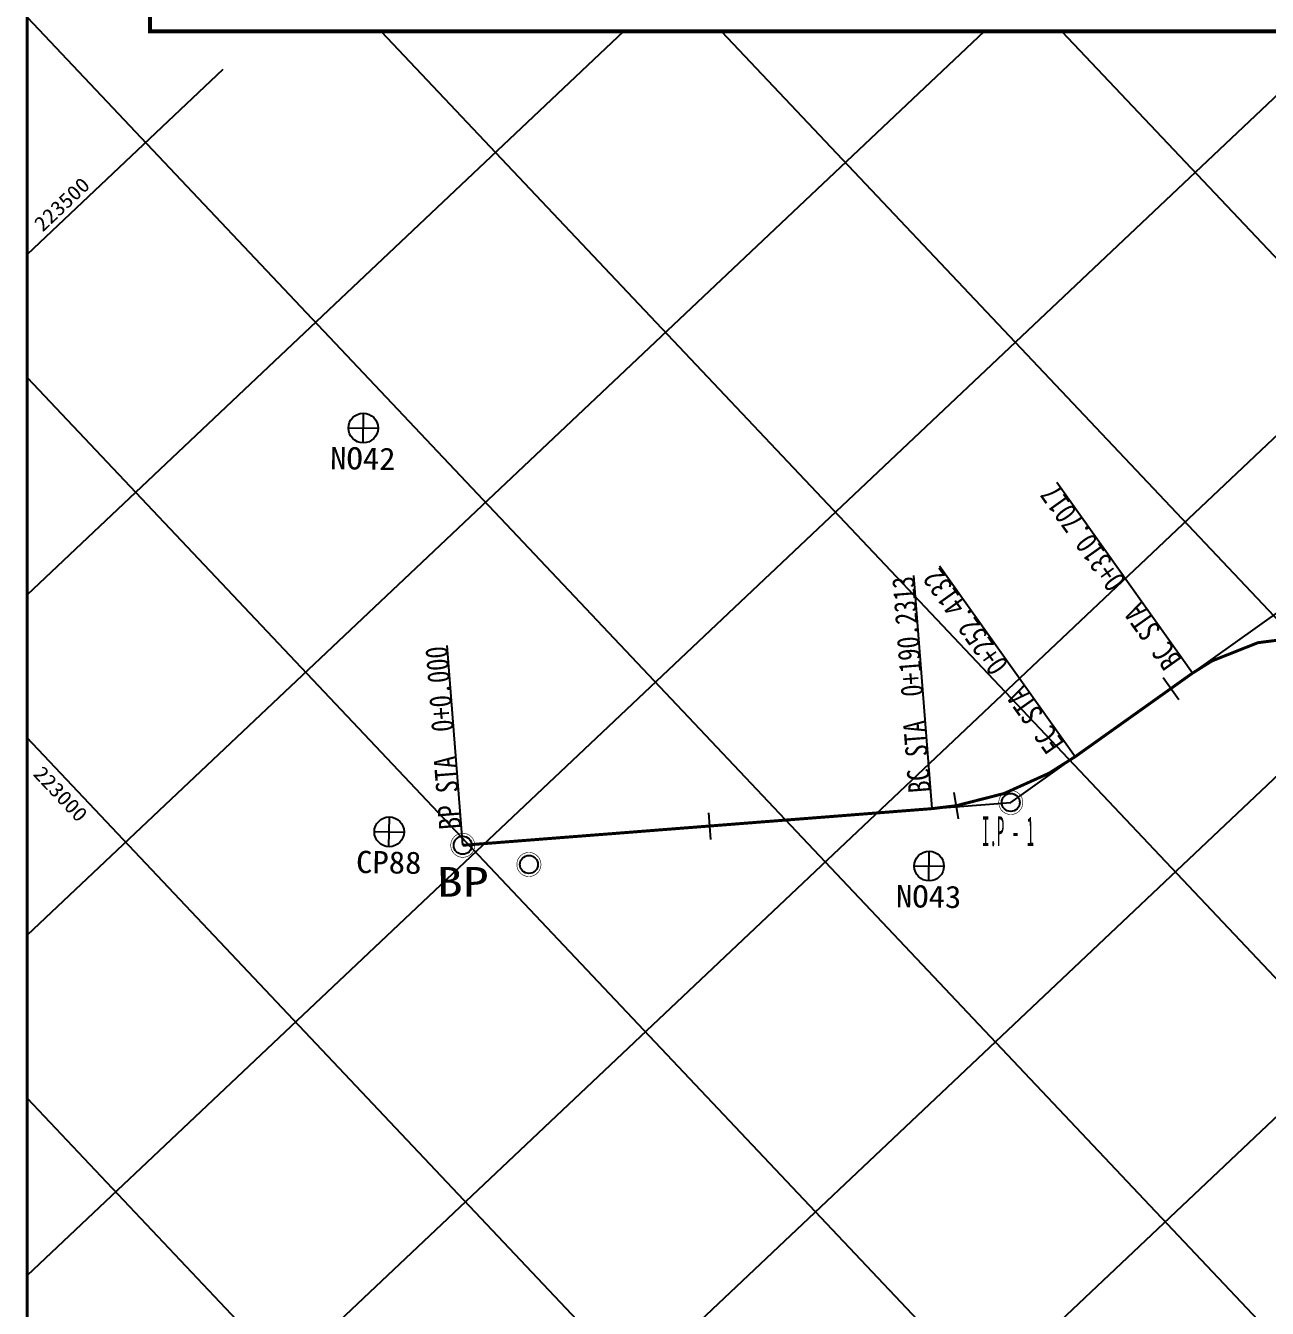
# Model space of a CAD drawing. Extents: x 222982 to 225286, y 223892 to 225222.
# Drawn here: x 222982 to 223484, y 224385 to 224904 of the extents above; entities that cross this region are included whole.
import ezdxf
from ezdxf.enums import TextEntityAlignment as Align

# ---------------------------------------------------------------- set-up
doc = ezdxf.new("R2010")
doc.units = 0
doc.header["$MEASUREMENT"] = 0
doc.layers.get('0').update_dxf_attribs({"linetype": 'CONTINUOUS'})
for name, color, linetype in [('CA-ALGN-CNTL', 2, 'CONTINUOUS'), ('CA-ALGN-IPLN', 1, 'CONTINUOUS'), ('CA-ALGN-IPSM', 2, 'CONTINUOUS'), ('CA-ALGN-STSM', 2, 'CONTINUOUS'), ('CA-ALGN-SUBL', 1, 'CONTINUOUS'), ('CA-ALGN-SUBT', 2, 'CONTINUOUS'), ('CA-ALGN-TEXT', 3, 'CONTINUOUS'), ('CV-GRID-BORD', 4, 'CONTINUOUS'), ('CV-GRID-LINE', 1, 'CONTINUOUS'), ('CV-GRID-TEXT', 4, 'CONTINUOUS'), ('CZ-LIN1', 7, 'CONTINUOUS'), ('CZ-SYMB', 2, 'CONTINUOUS')]:
    doc.layers.add(name, color=color, linetype=linetype)
doc.styles.add('GHS', font='DotumChe.ttf')
doc.styles.add('GTXT', font='DotumChe.ttf')

# ---------------------------------------------------------------- blocks, each defined once
blk = doc.blocks.new('CASTAMS')
blk.add_line((0, -1.5), (0, 1.5))
at = {"style": 'GTXT', "flags": 1}
for tag, p in [('STA_DST', (0, -3.62)), ('XSEC_DAT', (0, -6.85))]:
    blk.add_attdef(tag, text='', height=2.5, dxfattribs=at).set_placement(p, align=Align.MIDDLE)
blk = doc.blocks.new('CAIPMRK')
at = {"const_width": 0.1}
blk.add_lwpolyline([(-2, 0, -1), (2, 0, -1)], format="xyb", close=True, dxfattribs=at)
blk.add_circle((0, 0), 1.5)

msp = doc.modelspace()

# ---------------------------------------------------------------- linework, layer by layer
at = {"layer": 'CA-ALGN-CNTL', "const_width": 1.2}
msp.add_lwpolyline([(223158.58, 224572.25), (223178.52, 224573.81), (223198.46, 224575.37), (223218.4, 224576.92), (223238.34, 224578.48), (223258.28, 224580.04), (223278.21, 224581.6), (223298.15, 224583.15), (223318.09, 224584.71), (223338.03, 224586.27), (223348.23, 224587.07), (223357.93, 224588.24), (223377.28, 224593.18), (223395.49, 224601.39), (223405.97, 224608.03), (223412.15, 224612.43), (223428.44, 224624.03), (223444.74, 224635.63), (223453.45, 224641.84), (223461.33, 224646.78), (223479.87, 224654.13), (223499.66, 224656.67)], dxfattribs=at)
at = {"layer": 'CA-ALGN-IPLN'}
msp.add_lwpolyline([(223158.58, 224572.25), (223380.01, 224589.55), (223498.45, 224673.87), (223679.99, 224552.34), (223790.67, 224669.06), (223830.04, 224834.91), (223984.23, 224934.89), (224001.37, 224954.2)], dxfattribs=at)
at = {"layer": 'CA-ALGN-SUBL', "linetype": 'Continuous'}
for p, q in [((223453.45, 224641.84), (223398.65, 224718.82)), ((223348.23, 224587.07), (223340.87, 224681.28)), ((223405.97, 224608.03), (223351.16, 224685.02)), ((223158.58, 224572.25), (223152.27, 224653))]:
    msp.add_line(p, q, dxfattribs=at)
at = {"layer": 'CV-GRID-BORD', "const_width": 1.2}
msp.add_lwpolyline([(222982.56, 224270.32), (224562.7, 224270.32), (224562.7, 225221.17), (222982.56, 225221.17)], close=True, dxfattribs=at)
at = {"layer": 'CV-GRID-LINE', "linetype": 'Continuous'}
for p, q in [((223853.59, 225221.17), (222982.56, 224398.4)), ((223999.22, 225221.17), (222992.6, 224270.32)), ((224144.84, 225221.17), (223138.22, 224270.32)), ((224290.47, 225221.17), (223283.85, 224270.32)), ((222982.56, 224906.94), (223583.92, 224270.32)), ((223369.2, 224901.18), (222982.56, 224535.96)), ((223223.58, 224901.18), (222982.56, 224673.52)), ((223125.56, 224901.18), (223721.48, 224270.32)), ((223263.12, 224901.18), (223859.04, 224270.32)), ((223400.68, 224901.18), (223996.6, 224270.32)), ((223061.68, 224885.82), (222982.56, 224811.08)), ((222982.56, 224761.31), (223446.36, 224270.32)), ((222982.26, 224616), (223308.8, 224270.32)), ((222982.56, 224470.06), (223171.24, 224270.32))]:
    msp.add_line(p, q, dxfattribs=at)
at = {"layer": 'CZ-LIN1', "const_width": 1.61}
msp.add_lwpolyline([(223032.26, 224901.18), (223490.58, 224901.18), (223490.58, 225153.39), (223032.26, 225153.39)], close=True, dxfattribs=at)
at = {"layer": 'CZ-SYMB', "linetype": 'Continuous'}
for p, q in [((223118.29, 224734.9), (223118.46, 224746.9)), ((223112.38, 224740.98), (223124.37, 224740.81)), ((223128.77, 224571.69), (223128.93, 224583.69)), ((223122.85, 224577.77), (223134.85, 224577.6)), ((223346.91, 224557.85), (223347.08, 224569.85)), ((223341, 224563.93), (223353, 224563.76))]:
    msp.add_line(p, q, dxfattribs=at)
for centre in [(223118.38, 224740.9), (223128.85, 224577.69), (223347, 224563.85)]:
    msp.add_circle(centre, 6, dxfattribs=at)

# ---------------------------------------------------------------- block references
at = {"layer": 'CA-ALGN-IPSM', "xscale": 2.429996597988065, "yscale": 2.429996597988065, "zscale": 2.429996598006666}
for p in [(223380.01, 224589.55), (223158.58, 224572.25), (223185.3, 224564.49)]:
    msp.add_blockref('CAIPMRK', p, dxfattribs=at)
at = {"layer": 'CA-ALGN-STSM', "yscale": 3.599994960008189, "zscale": 3.599994960009875}
for p, xscale, rotation in [((223444.74, 224635.63), 3.599994959991199, 215.4477400694186), ((223357.93, 224588.24), 3.599994959987612, 189.3342372547843), ((223258.28, 224580.04), 3.599994960013304, 184.4671812192972), ((223258.28, 224580.04), 3.599994960013304, 184.4671812192972)]:
    msp.add_blockref('CASTAMS', p, dxfattribs=dict(at, xscale=xscale, rotation=rotation))

# ---------------------------------------------------------------- texts
at = {"layer": 'CA-ALGN-SUBT', "style": 'GHS'}
for s, rotation, width, p, p2 in [('BC STA  0+310.7017', 125.4477, 0.794515, (223449.54, 224647.34), (223398.65, 224718.82)), ('BC STA  0+190.2313', 94.4672, 0.794515, (223347.71, 224593.8), (223340.87, 224681.28)), ('EC STA  0+252.4132', 125.4477, 0.794515, (223402.06, 224613.53), (223351.16, 224685.02)), ('BP STA  0+0.000', 94.4672, 0.806738, (223158.05, 224578.98), (223152.27, 224653))]:
    msp.add_text(s, height=9, rotation=rotation, dxfattribs=dict(at, width=width)).set_placement(p, p2, align=Align.FIT)
at = {"layer": 'CA-ALGN-TEXT', "style": 'GHS'}
for s, rotation, width, p, p2 in [('I.P - 1', 0.2401, 0.366699, (223368.42, 224571.92), (223389.42, 224572.01)), ('BP', 0.2594, 1.283447, (223148.14, 224551.42), (223169.14, 224551.52))]:
    msp.add_text(s, height=12, rotation=rotation, dxfattribs=dict(at, width=width)).set_placement(p, p2, align=Align.FIT)
at = {"layer": 'CV-GRID-TEXT', "style": 'GHS', "width": 1.100098}
for s, rotation, p, p2 in [('223500', 43.3682, (222988.84, 224819.9), (223008.47, 224838.44)), ('223000', 313.3682, (222984.65, 224600.75), (223003.19, 224581.12))]:
    msp.add_text(s, height=6, rotation=rotation, dxfattribs=at).set_placement(p, p2, align=Align.FIT)
at = {"layer": 'CZ-SYMB', "style": 'GHS', "width": 1.075651}
for s, p, p2 in [('NO42', (223104.94, 224724.28), (223131.34, 224723.91)), ('CP88', (223115.42, 224561.07), (223141.81, 224560.7)), ('NO43', (223333.56, 224547.23), (223359.96, 224546.86))]:
    msp.add_text(s, height=9, rotation=359.1985, dxfattribs=at).set_placement(p, p2, align=Align.FIT)

doc.saveas('drawing.dxf')
